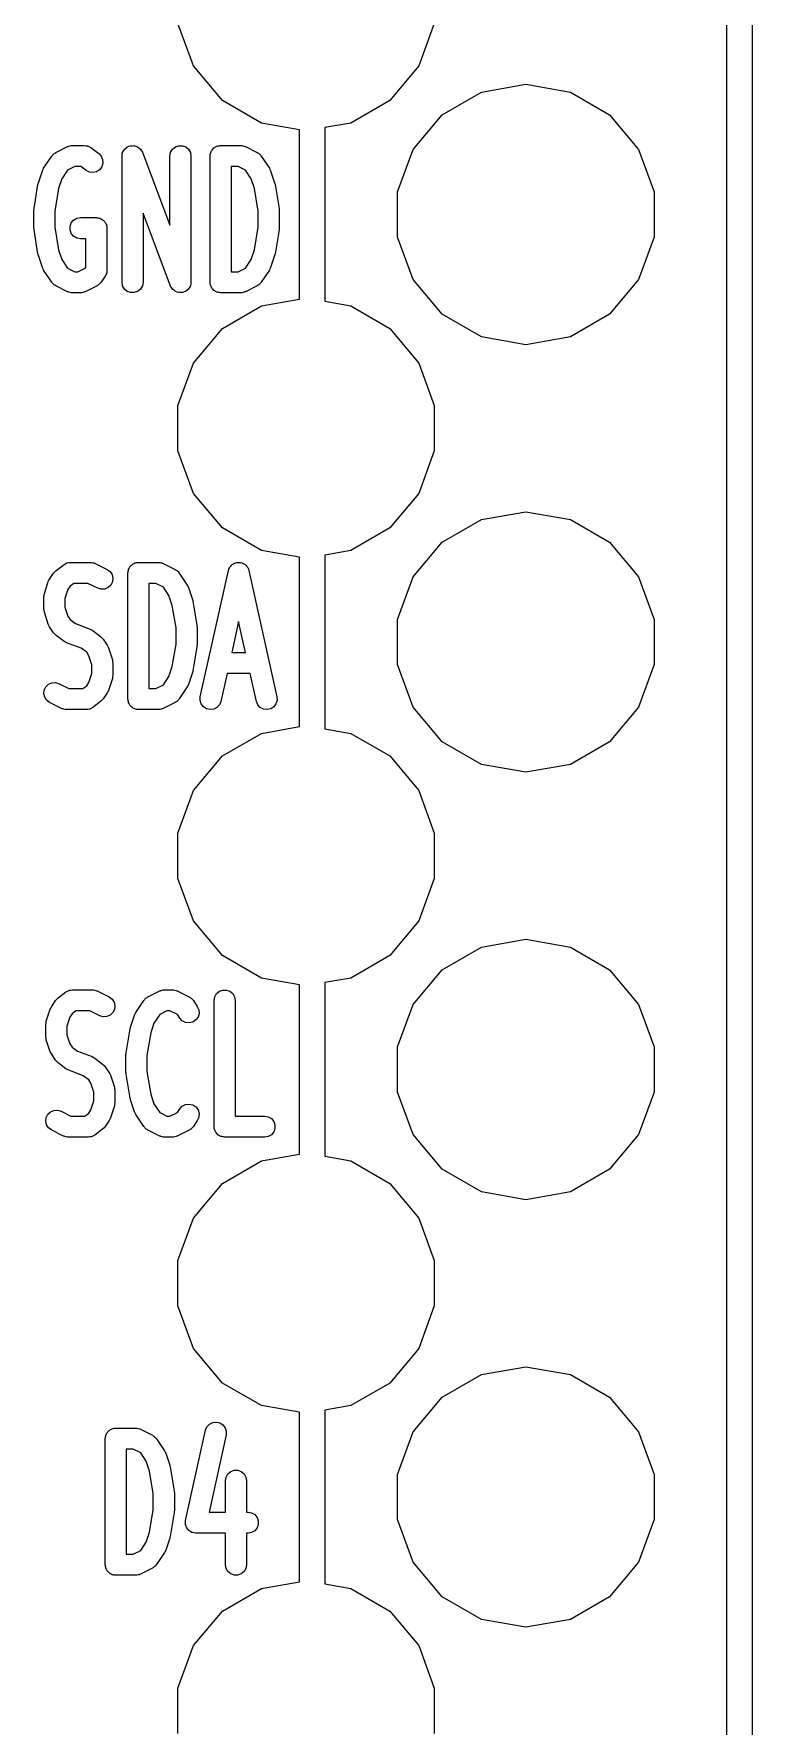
# Model space of a CAD drawing. Extents: x 61 to 195, y -144 to -65.
# Drawn here: x 190.48 to 194.75, y -88.37 to -78.32 of the extents above; entities that cross this region are included whole.
import ezdxf

# ---------------------------------------------------------------- set-up
doc = ezdxf.new("R2010")
doc.units = 0
doc.header["$MEASUREMENT"] = 0
doc.layers.add('BLACK', color=7, linetype='CONTINUOUS')

msp = doc.modelspace()

# ---------------------------------------------------------------- linework, layer by layer
at = {"layer": 'BLACK', "linetype": 'CONTINUOUS'}
for p, q in [((194.601, -100.907), (194.601, -70.577)), ((194.751, -70.4954), (194.751, -100.989)), ((191.43, -78.5089), (191.338, -78.2564)), ((192.862, -78.2564), (192.77, -78.5089)), ((191.603, -78.7147), (191.43, -78.5089)), ((192.77, -78.5089), (192.597, -78.7147)), ((193.142, -78.6649), (193.406, -78.6182)), ((193.406, -78.6182), (193.671, -78.6649)), ((191.835, -78.8491), (191.603, -78.7147)), ((192.597, -78.7147), (192.365, -78.8491)), ((192.909, -78.7993), (193.142, -78.6649)), ((193.671, -78.6649), (193.904, -78.7993)), ((192.736, -79.0051), (192.909, -78.7993)), ((193.904, -78.7993), (194.076, -79.0051)), ((192.061, -78.8889), (191.835, -78.8491)), ((192.061, -79.8951), (192.061, -78.8889)), ((192.365, -78.8491), (192.211, -78.8761)), ((192.211, -78.8761), (192.211, -79.9079)), ((190.603, -79.0301), (190.607, -79.0278)), ((190.607, -79.0278), (190.612, -79.0246)), ((190.612, -79.0246), (190.683, -78.9889)), ((190.683, -78.9889), (190.687, -78.9879)), ((190.687, -78.9879), (190.69, -78.9861)), ((190.69, -78.9861), (190.697, -78.9848)), ((190.697, -78.9848), (190.704, -78.9827)), ((190.704, -78.9827), (190.707, -78.9829)), ((190.707, -78.9829), (190.711, -78.9823)), ((190.711, -78.9823), (190.782, -78.9823)), ((190.782, -78.9823), (190.791, -78.9839)), ((190.791, -78.9839), (190.801, -78.985)), ((190.801, -78.985), (190.802, -78.9858)), ((190.802, -78.9858), (190.804, -78.9861)), ((190.804, -78.9861), (190.812, -78.9906)), ((190.812, -78.9906), (190.82, -78.9948)), ((190.82, -78.9948), (190.868, -79.0305)), ((191.007, -79.0345), (191.009, -79.0243)), ((191.009, -79.0234), (191.015, -79.0144)), ((191.009, -79.0239), (191.009, -79.0234)), ((191.009, -79.0243), (191.009, -79.0239)), ((191.015, -79.0144), (191.02, -79.0053)), ((191.02, -79.0046), (191.028, -78.9979)), ((191.02, -79.005), (191.02, -79.0046)), ((191.02, -79.0053), (191.02, -79.005)), ((191.028, -78.9979), (191.036, -78.9911)), ((191.036, -78.9911), (191.037, -78.991)), ((191.037, -78.9907), (191.047, -78.9871)), ((191.037, -78.991), (191.037, -78.9907)), ((191.047, -78.9871), (191.056, -78.9834)), ((191.056, -78.9834), (191.057, -78.9834)), ((191.057, -78.9834), (191.057, -78.9832)), ((191.057, -78.9832), (191.068, -78.9832)), ((191.068, -78.9832), (191.078, -78.9831)), ((191.078, -78.9831), (191.079, -78.9832)), ((191.079, -78.9832), (191.079, -78.9832)), ((191.079, -78.9832), (191.089, -78.9868)), ((191.089, -78.9868), (191.099, -78.9902)), ((191.099, -78.9902), (191.099, -78.9905)), ((191.099, -78.9905), (191.099, -78.9907)), ((191.099, -78.9907), (191.107, -78.9973)), ((191.107, -78.9973), (191.115, -79.0039)), ((191.115, -79.0039), (191.116, -79.0043)), ((191.116, -79.0043), (191.116, -79.0046)), ((191.116, -79.0046), (191.121, -79.0136)), ((191.121, -79.0136), (191.127, -79.0225)), ((191.127, -79.0225), (191.291, -79.4552)), ((191.291, -79.0448), (191.295, -79.0234)), ((191.295, -79.0234), (191.306, -79.0046)), ((191.306, -79.0046), (191.323, -78.9907)), ((191.323, -78.9907), (191.343, -78.9832)), ((191.343, -78.9832), (191.365, -78.9832)), ((191.365, -78.9832), (191.385, -78.9907)), ((191.385, -78.9907), (191.402, -79.0046)), ((191.402, -79.0046), (191.413, -79.0234)), ((191.413, -79.0234), (191.416, -79.0448)), ((191.53, -79.0339), (191.532, -79.0288)), ((191.532, -79.0288), (191.533, -79.0234)), ((191.533, -79.0234), (191.536, -79.0187)), ((191.536, -79.0187), (191.538, -79.0135)), ((191.538, -79.0135), (191.541, -79.0093)), ((191.541, -79.0093), (191.544, -79.0046)), ((191.544, -79.0046), (191.548, -79.0011)), ((191.548, -79.0011), (191.552, -78.9969)), ((191.552, -78.9969), (191.557, -78.9942)), ((191.557, -78.9942), (191.561, -78.9907)), ((191.561, -78.9907), (191.566, -78.9888)), ((191.566, -78.9888), (191.571, -78.9861)), ((191.571, -78.9861), (191.576, -78.9851)), ((191.576, -78.9851), (191.581, -78.9832)), ((191.581, -78.9832), (191.587, -78.9832)), ((191.587, -78.9832), (191.592, -78.9823)), ((191.592, -78.9823), (191.711, -78.9823)), ((191.711, -78.9823), (191.715, -78.9829)), ((191.715, -78.9829), (191.718, -78.9827)), ((191.718, -78.9827), (191.725, -78.9848)), ((191.725, -78.9848), (191.732, -78.9861)), ((191.732, -78.9861), (191.735, -78.9879)), ((191.735, -78.9879), (191.739, -78.9889)), ((191.739, -78.9889), (191.81, -79.0246)), ((191.81, -79.0246), (191.815, -79.0278)), ((191.815, -79.0278), (191.819, -79.0301)), ((192.644, -79.2576), (192.736, -79.0051)), ((194.076, -79.0051), (194.168, -79.2576)), ((190.533, -79.1322), (190.537, -79.1249)), ((190.537, -79.1249), (190.54, -79.1173)), ((190.54, -79.1173), (190.588, -79.0458)), ((190.588, -79.0458), (190.591, -79.042)), ((190.591, -79.042), (190.594, -79.0375)), ((190.594, -79.0375), (190.599, -79.0342)), ((190.599, -79.0342), (190.603, -79.0301)), ((190.682, -79.129), (190.649, -79.1796)), ((190.726, -79.1073), (190.682, -79.129)), ((190.762, -79.1073), (190.726, -79.1073)), ((190.793, -79.1305), (190.762, -79.1073)), ((190.873, -79.1261), (190.855, -79.138)), ((190.868, -79.0305), (190.882, -79.0463)), ((190.886, -79.1087), (190.873, -79.1261)), ((190.882, -79.0463), (190.891, -79.0663)), ((190.892, -79.088), (190.886, -79.1087)), ((190.891, -79.0663), (190.892, -79.088)), ((191.006, -79.0448), (191.007, -79.0345)), ((191.006, -79.7948), (191.006, -79.0448)), ((191.291, -79.4552), (191.291, -79.0448)), ((191.416, -79.0448), (191.416, -79.7948)), ((191.529, -79.0448), (191.53, -79.0394)), ((191.529, -79.7948), (191.529, -79.0448)), ((191.53, -79.0394), (191.53, -79.0339)), ((191.654, -79.1073), (191.654, -79.7323)), ((191.696, -79.1073), (191.654, -79.1073)), ((191.74, -79.129), (191.696, -79.1073)), ((191.773, -79.1796), (191.74, -79.129)), ((191.819, -79.0301), (191.823, -79.0342)), ((191.823, -79.0342), (191.828, -79.0375)), ((191.828, -79.0375), (191.831, -79.042)), ((191.831, -79.042), (191.834, -79.0458)), ((191.834, -79.0458), (191.882, -79.1173)), ((191.882, -79.1173), (191.885, -79.1249)), ((191.885, -79.1249), (191.889, -79.1322)), ((190.483, -79.3559), (190.506, -79.2131)), ((190.506, -79.2131), (190.508, -79.2085)), ((190.508, -79.2085), (190.509, -79.2036)), ((190.509, -79.2036), (190.533, -79.1322)), ((190.649, -79.1796), (190.629, -79.2385)), ((190.812, -79.1403), (190.793, -79.1305)), ((190.833, -79.1429), (190.812, -79.1403)), ((190.855, -79.138), (190.833, -79.1429)), ((191.793, -79.2385), (191.773, -79.1796)), ((191.889, -79.1322), (191.913, -79.2036)), ((191.913, -79.2036), (191.914, -79.2085)), ((191.914, -79.2085), (191.916, -79.2131)), ((191.916, -79.2131), (191.939, -79.3559)), ((190.629, -79.2385), (190.607, -79.3714)), ((191.815, -79.3714), (191.793, -79.2385)), ((192.644, -79.5264), (192.644, -79.2576)), ((194.168, -79.2576), (194.168, -79.5264)), ((190.482, -79.3662), (190.483, -79.3611)), ((190.482, -79.4734), (190.482, -79.3662)), ((190.483, -79.3611), (190.483, -79.3559)), ((190.607, -79.3714), (190.607, -79.4682)), ((190.704, -79.4421), (190.718, -79.4255)), ((190.718, -79.4255), (190.737, -79.4146)), ((190.737, -79.4146), (190.759, -79.4109)), ((190.759, -79.4109), (190.854, -79.4109)), ((190.854, -79.4109), (190.859, -79.4118)), ((190.859, -79.4118), (190.865, -79.4118)), ((190.865, -79.4118), (190.87, -79.4137)), ((190.87, -79.4137), (190.875, -79.4146)), ((190.875, -79.4146), (190.88, -79.4174)), ((190.88, -79.4174), (190.885, -79.4192)), ((190.885, -79.4192), (190.889, -79.4227)), ((190.889, -79.4227), (190.894, -79.4255)), ((190.894, -79.4255), (190.898, -79.4297)), ((190.898, -79.4297), (190.902, -79.4332)), ((191.295, -79.817), (191.131, -79.3844)), ((191.131, -79.3844), (191.131, -79.7948)), ((191.815, -79.4682), (191.815, -79.3714)), ((191.939, -79.3559), (191.939, -79.3611)), ((191.939, -79.3611), (191.94, -79.3662)), ((191.94, -79.3662), (191.94, -79.4734)), ((190.483, -79.4785), (190.482, -79.4734)), ((190.483, -79.4836), (190.483, -79.4785)), ((190.506, -79.6265), (190.483, -79.4836)), ((190.607, -79.4682), (190.629, -79.6011)), ((190.697, -79.4625), (190.704, -79.4421)), ((190.697, -79.4842), (190.697, -79.4625)), ((190.704, -79.5046), (190.697, -79.4842)), ((190.718, -79.5212), (190.704, -79.5046)), ((190.737, -79.5321), (190.718, -79.5212)), ((190.759, -79.5359), (190.737, -79.5321)), ((190.902, -79.4332), (190.904, -79.4379)), ((190.904, -79.4379), (190.908, -79.4421)), ((190.908, -79.4421), (190.91, -79.4472)), ((190.91, -79.4472), (190.913, -79.452)), ((190.913, -79.452), (190.914, -79.4574)), ((190.914, -79.4574), (190.915, -79.4625)), ((190.915, -79.4625), (190.915, -79.468)), ((190.915, -79.468), (190.916, -79.4734)), ((190.916, -79.4734), (190.916, -79.7234)), ((191.793, -79.6011), (191.815, -79.4682)), ((191.939, -79.4836), (191.916, -79.6265)), ((191.94, -79.4734), (191.939, -79.4785)), ((191.939, -79.4785), (191.939, -79.4836)), ((192.736, -79.7789), (192.644, -79.5264)), ((194.168, -79.5264), (194.076, -79.7789)), ((190.508, -79.6311), (190.506, -79.6265)), ((190.509, -79.636), (190.508, -79.6311)), ((190.629, -79.6011), (190.649, -79.6599)), ((190.791, -79.5359), (190.759, -79.5359)), ((190.791, -79.7044), (190.791, -79.5359)), ((191.773, -79.6599), (191.793, -79.6011)), ((191.914, -79.6311), (191.913, -79.636)), ((191.916, -79.6265), (191.914, -79.6311)), ((190.533, -79.7074), (190.509, -79.636)), ((190.537, -79.7147), (190.533, -79.7074)), ((190.54, -79.7223), (190.537, -79.7147)), ((190.588, -79.7937), (190.54, -79.7223)), ((190.649, -79.6599), (190.682, -79.7106)), ((190.682, -79.7106), (190.726, -79.7323)), ((190.726, -79.7323), (190.744, -79.7323)), ((190.744, -79.7323), (190.787, -79.7106)), ((190.787, -79.7106), (190.791, -79.7044)), ((190.916, -79.7234), (190.915, -79.7307)), ((190.915, -79.7307), (190.915, -79.7381)), ((191.654, -79.7323), (191.696, -79.7323)), ((191.696, -79.7323), (191.74, -79.7106)), ((191.74, -79.7106), (191.773, -79.6599)), ((191.882, -79.7223), (191.834, -79.7937)), ((191.885, -79.7147), (191.882, -79.7223)), ((191.889, -79.7074), (191.885, -79.7147)), ((191.913, -79.636), (191.889, -79.7074)), ((190.591, -79.7976), (190.588, -79.7937)), ((190.594, -79.802), (190.591, -79.7976)), ((190.599, -79.8054), (190.594, -79.802)), ((190.603, -79.8094), (190.599, -79.8054)), ((190.607, -79.8118), (190.603, -79.8094)), ((190.612, -79.815), (190.607, -79.8118)), ((190.683, -79.8507), (190.612, -79.815)), ((190.858, -79.815), (190.787, -79.8507)), ((190.862, -79.8118), (190.858, -79.815)), ((190.867, -79.8094), (190.862, -79.8118)), ((190.871, -79.8054), (190.867, -79.8094)), ((190.875, -79.802), (190.871, -79.8054)), ((190.878, -79.7976), (190.875, -79.802)), ((190.882, -79.7937), (190.878, -79.7976)), ((190.906, -79.758), (190.882, -79.7937)), ((190.909, -79.7512), (190.906, -79.758)), ((190.913, -79.7447), (190.909, -79.7512)), ((190.915, -79.7381), (190.913, -79.7413)), ((190.913, -79.7413), (190.913, -79.7447)), ((191.009, -79.8162), (191.006, -79.7948)), ((191.02, -79.835), (191.009, -79.8162)), ((191.127, -79.8162), (191.116, -79.835)), ((191.131, -79.7948), (191.127, -79.8162)), ((191.301, -79.826), (191.295, -79.817)), ((191.306, -79.835), (191.301, -79.826)), ((191.407, -79.8252), (191.402, -79.8342)), ((191.413, -79.8162), (191.407, -79.8252)), ((191.415, -79.805), (191.413, -79.8153)), ((191.413, -79.8153), (191.413, -79.8157)), ((191.413, -79.8157), (191.413, -79.8162)), ((191.416, -79.7948), (191.415, -79.805)), ((191.53, -79.8002), (191.529, -79.7948)), ((191.53, -79.8056), (191.53, -79.8002)), ((191.532, -79.8108), (191.53, -79.8056)), ((191.533, -79.8162), (191.532, -79.8108)), ((191.536, -79.8209), (191.533, -79.8162)), ((191.538, -79.826), (191.536, -79.8209)), ((191.541, -79.8302), (191.538, -79.826)), ((191.544, -79.835), (191.541, -79.8302)), ((191.81, -79.815), (191.739, -79.8507)), ((191.815, -79.8118), (191.81, -79.815)), ((191.819, -79.8094), (191.815, -79.8118)), ((191.823, -79.8054), (191.819, -79.8094)), ((191.828, -79.802), (191.823, -79.8054)), ((191.831, -79.7976), (191.828, -79.802)), ((191.834, -79.7937), (191.831, -79.7976)), ((192.909, -79.9847), (192.736, -79.7789)), ((194.076, -79.7789), (193.904, -79.9847)), ((190.687, -79.8517), (190.683, -79.8507)), ((190.69, -79.8535), (190.687, -79.8517)), ((190.697, -79.8548), (190.69, -79.8535)), ((190.704, -79.8569), (190.697, -79.8548)), ((190.707, -79.8567), (190.704, -79.8569)), ((190.711, -79.8573), (190.707, -79.8567)), ((190.759, -79.8573), (190.711, -79.8573)), ((190.762, -79.8567), (190.759, -79.8573)), ((190.766, -79.8569), (190.762, -79.8567)), ((190.773, -79.8548), (190.766, -79.8569)), ((190.78, -79.8535), (190.773, -79.8548)), ((190.783, -79.8517), (190.78, -79.8535)), ((190.787, -79.8507), (190.783, -79.8517)), ((191.037, -79.8489), (191.02, -79.835)), ((191.057, -79.8563), (191.037, -79.8489)), ((191.079, -79.8563), (191.057, -79.8563)), ((191.099, -79.8489), (191.079, -79.8563)), ((191.116, -79.835), (191.099, -79.8489)), ((191.306, -79.8353), (191.306, -79.835)), ((191.307, -79.8357), (191.306, -79.8353)), ((191.315, -79.8422), (191.307, -79.8357)), ((191.323, -79.8489), (191.315, -79.8422)), ((191.323, -79.8491), (191.323, -79.8489)), ((191.323, -79.8494), (191.323, -79.8491)), ((191.333, -79.8528), (191.323, -79.8494)), ((191.343, -79.8563), (191.333, -79.8528)), ((191.344, -79.8565), (191.343, -79.8563)), ((191.343, -79.8563), (191.343, -79.8563)), ((191.354, -79.8563), (191.344, -79.8565)), ((191.365, -79.8563), (191.354, -79.8563)), ((191.366, -79.8562), (191.365, -79.8562)), ((191.365, -79.8562), (191.365, -79.8563)), ((191.375, -79.8525), (191.366, -79.8562)), ((191.385, -79.8489), (191.375, -79.8525)), ((191.386, -79.8484), (191.385, -79.8486)), ((191.385, -79.8486), (191.385, -79.8489)), ((191.394, -79.8416), (191.386, -79.8484)), ((191.402, -79.835), (191.394, -79.8416)), ((191.402, -79.8342), (191.402, -79.8346)), ((191.402, -79.8346), (191.402, -79.835)), ((191.548, -79.8385), (191.544, -79.835)), ((191.552, -79.8427), (191.548, -79.8385)), ((191.557, -79.8454), (191.552, -79.8427)), ((191.561, -79.8489), (191.557, -79.8454)), ((191.566, -79.8508), (191.561, -79.8489)), ((191.571, -79.8535), (191.566, -79.8508)), ((191.576, -79.8545), (191.571, -79.8535)), ((191.581, -79.8563), (191.576, -79.8545)), ((191.587, -79.8563), (191.581, -79.8563)), ((191.592, -79.8573), (191.587, -79.8563)), ((191.711, -79.8573), (191.592, -79.8573)), ((191.715, -79.8567), (191.711, -79.8573)), ((191.718, -79.8569), (191.715, -79.8567)), ((191.725, -79.8548), (191.718, -79.8569)), ((191.732, -79.8535), (191.725, -79.8548)), ((191.735, -79.8517), (191.732, -79.8535)), ((191.739, -79.8507), (191.735, -79.8517)), ((191.835, -79.9349), (192.061, -79.8951)), ((192.211, -79.9079), (192.365, -79.9349)), ((191.603, -80.0693), (191.835, -79.9349)), ((192.365, -79.9349), (192.597, -80.0693)), ((193.142, -80.1191), (192.909, -79.9847)), ((193.904, -79.9847), (193.671, -80.1191)), ((191.43, -80.2751), (191.603, -80.0693)), ((192.597, -80.0693), (192.77, -80.2751)), ((193.406, -80.1658), (193.142, -80.1191)), ((193.671, -80.1191), (193.406, -80.1658)), ((191.338, -80.5276), (191.43, -80.2751)), ((192.77, -80.2751), (192.862, -80.5276)), ((191.338, -80.7964), (191.338, -80.5276)), ((192.862, -80.5276), (192.862, -80.7964)), ((191.43, -81.0489), (191.338, -80.7964)), ((192.862, -80.7964), (192.77, -81.0489)), ((191.603, -81.2547), (191.43, -81.0489)), ((192.77, -81.0489), (192.597, -81.2547)), ((192.909, -81.3393), (193.142, -81.2049)), ((193.142, -81.2049), (193.406, -81.1582)), ((193.406, -81.1582), (193.671, -81.2049)), ((193.671, -81.2049), (193.904, -81.3393)), ((191.835, -81.3891), (191.603, -81.2547)), ((192.597, -81.2547), (192.365, -81.3891)), ((192.736, -81.5451), (192.909, -81.3393)), ((193.904, -81.3393), (194.076, -81.5451)), ((192.061, -81.4289), (191.835, -81.3891)), ((192.061, -82.4351), (192.061, -81.4289)), ((192.365, -81.3891), (192.211, -81.4161)), ((192.211, -81.4161), (192.211, -82.4479)), ((190.576, -81.558), (190.599, -81.5223)), ((190.599, -81.5223), (190.607, -81.5148)), ((190.607, -81.5148), (190.614, -81.507)), ((190.614, -81.507), (190.662, -81.4713)), ((190.662, -81.4713), (190.67, -81.4671)), ((190.67, -81.4671), (190.678, -81.4626)), ((190.678, -81.4626), (190.679, -81.4623)), ((190.679, -81.4623), (190.681, -81.4615)), ((190.681, -81.4615), (190.69, -81.4604)), ((190.69, -81.4604), (190.699, -81.4588)), ((190.699, -81.4588), (190.818, -81.4588)), ((190.818, -81.4588), (190.822, -81.4594)), ((190.822, -81.4594), (190.825, -81.4592)), ((190.825, -81.4592), (190.832, -81.4613)), ((190.832, -81.4613), (190.84, -81.4626)), ((190.84, -81.4626), (190.843, -81.4644)), ((190.843, -81.4644), (190.846, -81.4654)), ((190.846, -81.4654), (190.918, -81.5011)), ((190.918, -81.5011), (190.935, -81.514)), ((190.935, -81.514), (190.947, -81.5321)), ((190.947, -81.5321), (190.952, -81.5533)), ((191.041, -81.5213), (191.042, -81.5159)), ((191.041, -82.2713), (191.041, -81.5213)), ((191.042, -81.5104), (191.044, -81.5053)), ((191.042, -81.5159), (191.042, -81.5104)), ((191.044, -81.5053), (191.045, -81.4999)), ((191.045, -81.4999), (191.048, -81.4952)), ((191.048, -81.4952), (191.05, -81.49)), ((191.05, -81.49), (191.053, -81.4858)), ((191.053, -81.4858), (191.056, -81.4811)), ((191.056, -81.4811), (191.06, -81.4776)), ((191.06, -81.4776), (191.064, -81.4734)), ((191.064, -81.4734), (191.068, -81.4707)), ((191.068, -81.4707), (191.073, -81.4672)), ((191.073, -81.4672), (191.078, -81.4653)), ((191.078, -81.4653), (191.082, -81.4626)), ((191.082, -81.4626), (191.088, -81.4616)), ((191.088, -81.4616), (191.093, -81.4597)), ((191.093, -81.4597), (191.098, -81.4597)), ((191.098, -81.4597), (191.104, -81.4588)), ((191.104, -81.4588), (191.223, -81.4588)), ((191.223, -81.4588), (191.226, -81.4594)), ((191.226, -81.4594), (191.23, -81.4592)), ((191.23, -81.4592), (191.237, -81.4613)), ((191.237, -81.4613), (191.244, -81.4626)), ((191.244, -81.4626), (191.247, -81.4644)), ((191.247, -81.4644), (191.251, -81.4654)), ((191.251, -81.4654), (191.322, -81.5011)), ((191.322, -81.5011), (191.327, -81.5043)), ((191.327, -81.5043), (191.331, -81.5066)), ((191.331, -81.5066), (191.335, -81.5107)), ((191.335, -81.5107), (191.34, -81.514)), ((191.34, -81.514), (191.343, -81.5185)), ((191.343, -81.5185), (191.346, -81.5223)), ((191.346, -81.5223), (191.394, -81.5938)), ((191.471, -82.2577), (191.638, -81.5077)), ((191.638, -81.5077), (191.641, -81.5002)), ((191.641, -81.5002), (191.644, -81.4925)), ((191.644, -81.4925), (191.645, -81.4902)), ((191.645, -81.4902), (191.646, -81.4877)), ((191.646, -81.4877), (191.652, -81.4817)), ((191.652, -81.4817), (191.657, -81.4752)), ((191.657, -81.4752), (191.659, -81.4737)), ((191.659, -81.4737), (191.661, -81.4717)), ((191.661, -81.4717), (191.668, -81.4679)), ((191.668, -81.4679), (191.675, -81.4636)), ((191.675, -81.4636), (191.678, -81.463)), ((191.678, -81.463), (191.68, -81.4617)), ((191.68, -81.4617), (191.688, -81.4606)), ((191.688, -81.4606), (191.696, -81.4588)), ((191.696, -81.4588), (191.699, -81.4592)), ((191.699, -81.4592), (191.702, -81.4588)), ((191.702, -81.4588), (191.71, -81.4606)), ((191.71, -81.4606), (191.718, -81.4617)), ((191.718, -81.4617), (191.72, -81.463)), ((191.72, -81.463), (191.723, -81.4636)), ((191.723, -81.4636), (191.73, -81.4679)), ((191.73, -81.4679), (191.737, -81.4717)), ((191.737, -81.4717), (191.739, -81.4737)), ((191.739, -81.4737), (191.741, -81.4752)), ((191.741, -81.4752), (191.746, -81.4817)), ((191.746, -81.4817), (191.752, -81.4877)), ((191.752, -81.4877), (191.753, -81.4902)), ((191.753, -81.4902), (191.755, -81.4925)), ((191.755, -81.4925), (191.757, -81.5002)), ((191.757, -81.5002), (191.76, -81.5077)), ((191.76, -81.5077), (191.927, -82.2577)), ((190.545, -81.6444), (190.568, -81.5729)), ((190.568, -81.5729), (190.572, -81.5656)), ((190.572, -81.5656), (190.576, -81.558)), ((190.684, -81.6204), (190.666, -81.6743)), ((190.698, -81.6006), (190.684, -81.6204)), ((190.72, -81.5838), (190.698, -81.6006)), ((190.803, -81.5838), (190.72, -81.5838)), ((190.862, -81.6129), (190.803, -81.5838)), ((190.882, -81.6191), (190.862, -81.6129)), ((190.904, -81.6178), (190.882, -81.6191)), ((190.924, -81.6092), (190.904, -81.6178)), ((190.94, -81.5942), (190.924, -81.6092)), ((190.949, -81.5748), (190.94, -81.5942)), ((190.952, -81.5533), (190.949, -81.5748)), ((191.166, -81.5838), (191.166, -82.2088)), ((191.208, -81.5838), (191.166, -81.5838)), ((191.252, -81.6055), (191.208, -81.5838)), ((191.285, -81.6561), (191.252, -81.6055)), ((191.394, -81.5938), (191.397, -81.6014)), ((191.397, -81.6014), (191.401, -81.6087)), ((191.401, -81.6087), (191.425, -81.6801)), ((192.644, -81.7976), (192.736, -81.5451)), ((194.076, -81.5451), (194.168, -81.7976)), ((190.541, -81.6641), (190.543, -81.6543)), ((190.541, -81.7356), (190.541, -81.6641)), ((190.543, -81.7454), (190.541, -81.7356)), ((190.543, -81.6543), (190.545, -81.6444)), ((190.666, -81.6743), (190.666, -81.7254)), ((190.666, -81.7254), (190.684, -81.7793)), ((191.305, -81.715), (191.285, -81.6561)), ((191.327, -81.8479), (191.305, -81.715)), ((191.425, -81.6801), (191.426, -81.685)), ((191.426, -81.685), (191.427, -81.6896)), ((191.427, -81.6896), (191.451, -81.8324)), ((190.545, -81.7553), (190.543, -81.7454)), ((190.568, -81.8268), (190.545, -81.7553)), ((190.572, -81.8341), (190.568, -81.8268)), ((190.576, -81.8417), (190.572, -81.8341)), ((190.599, -81.8774), (190.576, -81.8417)), ((190.684, -81.7793), (190.698, -81.7991)), ((190.698, -81.7991), (190.729, -81.8231)), ((190.729, -81.8231), (190.816, -81.8556)), ((191.451, -81.8324), (191.451, -81.8376)), ((191.451, -81.8376), (191.452, -81.8427)), ((191.452, -81.8427), (191.452, -81.9499)), ((191.699, -81.8094), (191.658, -81.9945)), ((191.74, -81.9945), (191.699, -81.8094)), ((192.644, -82.0664), (192.644, -81.7976)), ((194.168, -81.7976), (194.168, -82.0664)), ((190.607, -81.885), (190.599, -81.8774)), ((190.614, -81.8927), (190.607, -81.885)), ((190.662, -81.9284), (190.614, -81.8927)), ((190.67, -81.9324), (190.662, -81.9284)), ((190.677, -81.9369), (190.67, -81.9324)), ((190.764, -81.9695), (190.677, -81.9369)), ((190.816, -81.8556), (190.824, -81.8601)), ((190.824, -81.8601), (190.832, -81.8641)), ((190.832, -81.8641), (190.879, -81.8999)), ((190.879, -81.8999), (190.887, -81.9076)), ((190.887, -81.9076), (190.894, -81.9152)), ((190.894, -81.9152), (190.918, -81.9509)), ((191.305, -82.0776), (191.327, -81.9447)), ((191.327, -81.9447), (191.327, -81.8479)), ((190.796, -81.9934), (190.764, -81.9695)), ((190.809, -82.0133), (190.796, -81.9934)), ((190.827, -82.0671), (190.809, -82.0133)), ((190.918, -81.9509), (190.921, -81.9585)), ((190.921, -81.9585), (190.925, -81.9658)), ((190.925, -81.9658), (190.949, -82.0372)), ((190.949, -82.0372), (190.95, -82.0471)), ((191.451, -81.9601), (191.427, -82.103)), ((191.452, -81.9499), (191.451, -81.955)), ((191.451, -81.955), (191.451, -81.9601)), ((191.658, -81.9945), (191.74, -81.9945)), ((190.809, -82.1722), (190.827, -82.1183)), ((190.827, -82.1183), (190.827, -82.0671)), ((190.95, -82.1383), (190.949, -82.1482)), ((190.95, -82.0471), (190.952, -82.057)), ((190.952, -82.1284), (190.95, -82.1383)), ((190.952, -82.057), (190.952, -82.1284)), ((191.252, -82.1871), (191.285, -82.1364)), ((191.285, -82.1364), (191.305, -82.0776)), ((191.425, -82.1125), (191.401, -82.1839)), ((191.426, -82.1076), (191.425, -82.1125)), ((191.427, -82.103), (191.426, -82.1076)), ((191.63, -82.1195), (191.593, -82.2848)), ((191.768, -82.1195), (191.63, -82.1195)), ((191.805, -82.2848), (191.768, -82.1195)), ((192.736, -82.3189), (192.644, -82.0664)), ((194.168, -82.0664), (194.076, -82.3189)), ((190.541, -82.2393), (190.544, -82.2178)), ((190.547, -82.2604), (190.541, -82.2393)), ((190.544, -82.2178), (190.554, -82.1983)), ((190.554, -82.1983), (190.569, -82.1834)), ((190.569, -82.1834), (190.589, -82.1748)), ((190.589, -82.1748), (190.611, -82.1735)), ((190.611, -82.1735), (190.632, -82.1797)), ((190.632, -82.1797), (190.69, -82.2088)), ((190.69, -82.2088), (190.773, -82.2088)), ((190.773, -82.2088), (190.796, -82.192)), ((190.796, -82.192), (190.809, -82.1722)), ((190.918, -82.2345), (190.894, -82.2702)), ((190.921, -82.2269), (190.918, -82.2345)), ((190.925, -82.2196), (190.921, -82.2269)), ((190.949, -82.1482), (190.925, -82.2196)), ((191.166, -82.2088), (191.208, -82.2088)), ((191.208, -82.2088), (191.252, -82.1871)), ((191.394, -82.1988), (191.346, -82.2702)), ((191.397, -82.1912), (191.394, -82.1988)), ((191.401, -82.1839), (191.397, -82.1912)), ((190.558, -82.2785), (190.547, -82.2604)), ((190.576, -82.2915), (190.558, -82.2785)), ((190.647, -82.3272), (190.576, -82.2915)), ((190.651, -82.3282), (190.647, -82.3272)), ((190.654, -82.33), (190.651, -82.3282)), ((190.661, -82.3313), (190.654, -82.33)), ((190.668, -82.3334), (190.661, -82.3313)), ((190.672, -82.3332), (190.668, -82.3334)), ((190.675, -82.3338), (190.672, -82.3332)), ((190.794, -82.3338), (190.675, -82.3338)), ((190.803, -82.3322), (190.794, -82.3338)), ((190.812, -82.3311), (190.803, -82.3322)), ((190.814, -82.3303), (190.812, -82.3311)), ((190.816, -82.33), (190.814, -82.3303)), ((190.824, -82.3254), (190.816, -82.33)), ((190.832, -82.3213), (190.824, -82.3254)), ((190.879, -82.2856), (190.832, -82.3213)), ((190.887, -82.2778), (190.879, -82.2856)), ((190.894, -82.2702), (190.887, -82.2778)), ((191.042, -82.2767), (191.041, -82.2713)), ((191.042, -82.2821), (191.042, -82.2767)), ((191.044, -82.2873), (191.042, -82.2821)), ((191.045, -82.2927), (191.044, -82.2873)), ((191.048, -82.2974), (191.045, -82.2927)), ((191.05, -82.3025), (191.048, -82.2974)), ((191.053, -82.3067), (191.05, -82.3025)), ((191.056, -82.3115), (191.053, -82.3067)), ((191.06, -82.315), (191.056, -82.3115)), ((191.064, -82.3192), (191.06, -82.315)), ((191.068, -82.3219), (191.064, -82.3192)), ((191.073, -82.3254), (191.068, -82.3219)), ((191.078, -82.3273), (191.073, -82.3254)), ((191.082, -82.33), (191.078, -82.3273)), ((191.088, -82.331), (191.082, -82.33)), ((191.093, -82.3328), (191.088, -82.331)), ((191.098, -82.3328), (191.093, -82.3328)), ((191.104, -82.3338), (191.098, -82.3328)), ((191.223, -82.3338), (191.104, -82.3338)), ((191.226, -82.3332), (191.223, -82.3338)), ((191.23, -82.3334), (191.226, -82.3332)), ((191.237, -82.3313), (191.23, -82.3334)), ((191.244, -82.33), (191.237, -82.3313)), ((191.247, -82.3282), (191.244, -82.33)), ((191.251, -82.3272), (191.247, -82.3282)), ((191.322, -82.2915), (191.251, -82.3272)), ((191.327, -82.2883), (191.322, -82.2915)), ((191.331, -82.2859), (191.327, -82.2883)), ((191.335, -82.2819), (191.331, -82.2859)), ((191.34, -82.2785), (191.335, -82.2819)), ((191.343, -82.2741), (191.34, -82.2785)), ((191.346, -82.2702), (191.343, -82.2741)), ((191.47, -82.2794), (191.471, -82.2577)), ((191.477, -82.3001), (191.47, -82.2794)), ((191.49, -82.3173), (191.477, -82.3001)), ((191.508, -82.329), (191.49, -82.3173)), ((191.53, -82.3337), (191.508, -82.329)), ((191.551, -82.3309), (191.53, -82.3337)), ((191.57, -82.3209), (191.551, -82.3309)), ((191.585, -82.3049), (191.57, -82.3209)), ((191.593, -82.2848), (191.585, -82.3049)), ((191.813, -82.3049), (191.805, -82.2848)), ((191.828, -82.3209), (191.813, -82.3049)), ((191.847, -82.3309), (191.828, -82.3209)), ((191.869, -82.3337), (191.847, -82.3309)), ((191.89, -82.329), (191.869, -82.3337)), ((191.908, -82.3173), (191.89, -82.329)), ((191.921, -82.3001), (191.908, -82.3173)), ((191.928, -82.2794), (191.921, -82.3001)), ((191.927, -82.2577), (191.928, -82.2794)), ((192.909, -82.5247), (192.736, -82.3189)), ((194.076, -82.3189), (193.904, -82.5247)), ((191.835, -82.4749), (192.061, -82.4351)), ((192.211, -82.4479), (192.365, -82.4749)), ((191.603, -82.6093), (191.835, -82.4749)), ((192.365, -82.4749), (192.597, -82.6093)), ((193.142, -82.6591), (192.909, -82.5247)), ((193.904, -82.5247), (193.671, -82.6591)), ((191.43, -82.8151), (191.603, -82.6093)), ((192.597, -82.6093), (192.77, -82.8151)), ((193.406, -82.7058), (193.142, -82.6591)), ((193.671, -82.6591), (193.406, -82.7058)), ((191.338, -83.0676), (191.43, -82.8151)), ((192.77, -82.8151), (192.862, -83.0676)), ((191.338, -83.3364), (191.338, -83.0676)), ((192.862, -83.0676), (192.862, -83.3364)), ((191.43, -83.5889), (191.338, -83.3364)), ((192.862, -83.3364), (192.77, -83.5889)), ((191.603, -83.7947), (191.43, -83.5889)), ((192.77, -83.5889), (192.597, -83.7947)), ((192.909, -83.8793), (193.142, -83.7449)), ((193.142, -83.7449), (193.406, -83.6982)), ((193.406, -83.6982), (193.671, -83.7449)), ((193.671, -83.7449), (193.904, -83.8793)), ((191.835, -83.9291), (191.603, -83.7947)), ((192.597, -83.7947), (192.365, -83.9291)), ((192.061, -83.9689), (191.835, -83.9291)), ((192.365, -83.9291), (192.211, -83.9561)), ((192.211, -83.9561), (192.211, -84.9879)), ((192.736, -84.0851), (192.909, -83.8793)), ((193.904, -83.8793), (194.076, -84.0851)), ((190.611, -84.0623), (190.619, -84.0547)), ((190.619, -84.0547), (190.626, -84.047)), ((190.626, -84.047), (190.673, -84.0113)), ((190.673, -84.0113), (190.682, -84.0071)), ((190.682, -84.0071), (190.69, -84.0026)), ((190.69, -84.0026), (190.691, -84.0023)), ((190.691, -84.0023), (190.693, -84.0015)), ((190.693, -84.0015), (190.702, -84.0004)), ((190.702, -84.0004), (190.711, -83.9988)), ((190.711, -83.9988), (190.83, -83.9988)), ((190.83, -83.9988), (190.834, -83.9994)), ((190.834, -83.9994), (190.837, -83.9992)), ((190.837, -83.9992), (190.844, -84.0013)), ((190.844, -84.0013), (190.851, -84.0026)), ((190.851, -84.0026), (190.855, -84.0044)), ((190.855, -84.0044), (190.858, -84.0054)), ((190.858, -84.0054), (190.929, -84.0411)), ((190.929, -84.0411), (190.947, -84.054)), ((190.947, -84.054), (190.959, -84.0721)), ((191.139, -84.0585), (191.142, -84.054)), ((191.142, -84.054), (191.146, -84.0507)), ((191.146, -84.0507), (191.15, -84.0466)), ((191.15, -84.0466), (191.155, -84.0443)), ((191.155, -84.0443), (191.159, -84.0411)), ((191.159, -84.0411), (191.231, -84.0054)), ((191.231, -84.0054), (191.234, -84.0044)), ((191.234, -84.0044), (191.237, -84.0026)), ((191.237, -84.0026), (191.244, -84.0013)), ((191.244, -84.0013), (191.251, -83.9992)), ((191.251, -83.9992), (191.255, -83.9994)), ((191.255, -83.9994), (191.259, -83.9988)), ((191.259, -83.9988), (191.306, -83.9988)), ((191.306, -83.9988), (191.31, -83.9994)), ((191.31, -83.9994), (191.313, -83.9992)), ((191.313, -83.9992), (191.32, -84.0013)), ((191.32, -84.0013), (191.328, -84.0026)), ((191.328, -84.0026), (191.331, -84.0044)), ((191.331, -84.0044), (191.334, -84.0054)), ((191.334, -84.0054), (191.406, -84.0411)), ((191.406, -84.0411), (191.41, -84.0443)), ((191.41, -84.0443), (191.415, -84.0466)), ((191.415, -84.0466), (191.419, -84.0507)), ((191.419, -84.0507), (191.423, -84.054)), ((191.423, -84.054), (191.426, -84.0585)), ((191.553, -84.0613), (191.557, -84.0399)), ((191.557, -84.0399), (191.568, -84.0211)), ((191.568, -84.0211), (191.585, -84.0072)), ((191.585, -84.0072), (191.605, -83.9997)), ((191.605, -83.9997), (191.627, -83.9997)), ((191.627, -83.9997), (191.647, -84.0072)), ((191.647, -84.0072), (191.664, -84.0211)), ((191.664, -84.0211), (191.674, -84.0399)), ((191.674, -84.0399), (191.678, -84.0613)), ((192.061, -84.9751), (192.061, -83.9689)), ((190.556, -84.1844), (190.58, -84.1129)), ((190.58, -84.1129), (190.584, -84.1056)), ((190.584, -84.1056), (190.588, -84.098)), ((190.588, -84.098), (190.611, -84.0623)), ((190.709, -84.1406), (190.696, -84.1604)), ((190.732, -84.1238), (190.709, -84.1406)), ((190.815, -84.1238), (190.732, -84.1238)), ((190.874, -84.1529), (190.815, -84.1238)), ((190.894, -84.1591), (190.874, -84.1529)), ((190.936, -84.1492), (190.916, -84.1578)), ((190.952, -84.1342), (190.936, -84.1492)), ((190.961, -84.1148), (190.952, -84.1342)), ((190.959, -84.0721), (190.964, -84.0933)), ((190.964, -84.0933), (190.961, -84.1148)), ((191.056, -84.2201), (191.08, -84.1487)), ((191.08, -84.1487), (191.084, -84.1414)), ((191.084, -84.1414), (191.088, -84.1338)), ((191.088, -84.1338), (191.135, -84.0623)), ((191.135, -84.0623), (191.139, -84.0585)), ((191.23, -84.1455), (191.196, -84.1961)), ((191.273, -84.1238), (191.23, -84.1455)), ((191.291, -84.1238), (191.273, -84.1238)), ((191.335, -84.1455), (191.291, -84.1238)), ((191.349, -84.1674), (191.335, -84.1455)), ((191.426, -84.0585), (191.43, -84.0623)), ((191.43, -84.0623), (191.453, -84.098)), ((191.453, -84.098), (191.462, -84.1179)), ((191.464, -84.1396), (191.458, -84.1604)), ((191.462, -84.1179), (191.464, -84.1396)), ((191.553, -84.8113), (191.553, -84.0613)), ((191.678, -84.0613), (191.678, -84.7488)), ((192.644, -84.3376), (192.736, -84.0851)), ((194.076, -84.0851), (194.168, -84.3376)), ((190.553, -84.2041), (190.555, -84.1943)), ((190.553, -84.2756), (190.553, -84.2041)), ((190.555, -84.1943), (190.556, -84.1844)), ((190.696, -84.1604), (190.678, -84.2143)), ((190.678, -84.2143), (190.678, -84.2654)), ((190.916, -84.1578), (190.894, -84.1591)), ((191.03, -84.3724), (191.054, -84.2296)), ((191.054, -84.2296), (191.056, -84.225)), ((191.056, -84.225), (191.056, -84.2201)), ((191.177, -84.255), (191.154, -84.3879)), ((191.196, -84.1961), (191.177, -84.255)), ((191.364, -84.1831), (191.349, -84.1674)), ((191.384, -84.1927), (191.364, -84.1831)), ((191.405, -84.1951), (191.384, -84.1927)), ((191.427, -84.1899), (191.405, -84.1951)), ((191.445, -84.1779), (191.427, -84.1899)), ((191.458, -84.1604), (191.445, -84.1779)), ((190.555, -84.2854), (190.553, -84.2756)), ((190.556, -84.2953), (190.555, -84.2854)), ((190.58, -84.3668), (190.556, -84.2953)), ((190.678, -84.2654), (190.696, -84.3193)), ((190.696, -84.3193), (190.709, -84.3391)), ((190.709, -84.3391), (190.741, -84.3631)), ((192.644, -84.6064), (192.644, -84.3376)), ((194.168, -84.3376), (194.168, -84.6064)), ((190.584, -84.3741), (190.58, -84.3668)), ((190.588, -84.3817), (190.584, -84.3741)), ((190.611, -84.4174), (190.588, -84.3817)), ((190.619, -84.425), (190.611, -84.4174)), ((190.626, -84.4327), (190.619, -84.425)), ((190.673, -84.4684), (190.626, -84.4327)), ((190.741, -84.3631), (190.828, -84.3956)), ((190.828, -84.3956), (190.836, -84.4001)), ((190.836, -84.4001), (190.844, -84.4041)), ((190.844, -84.4041), (190.891, -84.4399)), ((190.891, -84.4399), (190.899, -84.4476)), ((190.899, -84.4476), (190.906, -84.4552)), ((190.906, -84.4552), (190.93, -84.4909)), ((191.029, -84.3827), (191.03, -84.3776)), ((191.029, -84.4899), (191.029, -84.3827)), ((191.03, -84.3776), (191.03, -84.3724)), ((191.154, -84.3879), (191.154, -84.4847)), ((190.681, -84.4724), (190.673, -84.4684)), ((190.689, -84.4769), (190.681, -84.4724)), ((190.776, -84.5095), (190.689, -84.4769)), ((190.808, -84.5334), (190.776, -84.5095)), ((190.821, -84.5533), (190.808, -84.5334)), ((190.839, -84.6071), (190.821, -84.5533)), ((190.93, -84.4909), (190.933, -84.4985)), ((190.933, -84.4985), (190.937, -84.5058)), ((190.937, -84.5058), (190.961, -84.5772)), ((191.03, -84.495), (191.029, -84.4899)), ((191.03, -84.5001), (191.03, -84.495)), ((191.054, -84.643), (191.03, -84.5001)), ((191.154, -84.4847), (191.177, -84.6176)), ((190.821, -84.7122), (190.839, -84.6583)), ((190.839, -84.6583), (190.839, -84.6071)), ((190.961, -84.5772), (190.962, -84.5871)), ((190.962, -84.5871), (190.964, -84.597)), ((190.964, -84.597), (190.964, -84.6684)), ((191.056, -84.6476), (191.054, -84.643)), ((191.056, -84.6525), (191.056, -84.6476)), ((191.08, -84.7239), (191.056, -84.6525)), ((191.177, -84.6176), (191.196, -84.6764)), ((192.736, -84.8589), (192.644, -84.6064)), ((194.168, -84.6064), (194.076, -84.8589)), ((190.553, -84.7793), (190.556, -84.7578)), ((190.556, -84.7578), (190.566, -84.7383)), ((190.566, -84.7383), (190.581, -84.7234)), ((190.581, -84.7234), (190.601, -84.7148)), ((190.601, -84.7148), (190.623, -84.7135)), ((190.623, -84.7135), (190.644, -84.7197)), ((190.644, -84.7197), (190.702, -84.7488)), ((190.702, -84.7488), (190.785, -84.7488)), ((190.785, -84.7488), (190.808, -84.732)), ((190.808, -84.732), (190.821, -84.7122)), ((190.937, -84.7596), (190.933, -84.7669)), ((190.961, -84.6882), (190.937, -84.7596)), ((190.962, -84.6783), (190.961, -84.6882)), ((190.964, -84.6684), (190.962, -84.6783)), ((191.084, -84.7312), (191.08, -84.7239)), ((191.088, -84.7388), (191.084, -84.7312)), ((191.135, -84.8102), (191.088, -84.7388)), ((191.196, -84.6764), (191.23, -84.7271)), ((191.23, -84.7271), (191.273, -84.7488)), ((191.273, -84.7488), (191.291, -84.7488)), ((191.291, -84.7488), (191.335, -84.7271)), ((191.335, -84.7271), (191.349, -84.7052)), ((191.349, -84.7052), (191.364, -84.6895)), ((191.364, -84.6895), (191.384, -84.6799)), ((191.384, -84.6799), (191.405, -84.6775)), ((191.405, -84.6775), (191.427, -84.6826)), ((191.427, -84.6826), (191.445, -84.6947)), ((191.445, -84.6947), (191.458, -84.7122)), ((191.462, -84.7546), (191.453, -84.7745)), ((191.458, -84.7122), (191.464, -84.733)), ((191.464, -84.733), (191.462, -84.7546)), ((191.678, -84.7488), (191.854, -84.7488)), ((191.854, -84.7488), (191.875, -84.7526)), ((191.875, -84.7526), (191.894, -84.7634)), ((190.558, -84.8004), (190.553, -84.7793)), ((190.57, -84.8185), (190.558, -84.8004)), ((190.588, -84.8315), (190.57, -84.8185)), ((190.659, -84.8672), (190.588, -84.8315)), ((190.891, -84.8256), (190.844, -84.8613)), ((190.899, -84.8178), (190.891, -84.8256)), ((190.906, -84.8102), (190.899, -84.8178)), ((190.93, -84.7745), (190.906, -84.8102)), ((190.933, -84.7669), (190.93, -84.7745)), ((191.139, -84.8141), (191.135, -84.8102)), ((191.142, -84.8185), (191.139, -84.8141)), ((191.146, -84.8219), (191.142, -84.8185)), ((191.15, -84.8259), (191.146, -84.8219)), ((191.155, -84.8283), (191.15, -84.8259)), ((191.159, -84.8315), (191.155, -84.8283)), ((191.231, -84.8672), (191.159, -84.8315)), ((191.406, -84.8315), (191.334, -84.8672)), ((191.41, -84.8283), (191.406, -84.8315)), ((191.415, -84.8259), (191.41, -84.8283)), ((191.419, -84.8219), (191.415, -84.8259)), ((191.423, -84.8185), (191.419, -84.8219)), ((191.426, -84.8141), (191.423, -84.8185)), ((191.43, -84.8102), (191.426, -84.8141)), ((191.453, -84.7745), (191.43, -84.8102)), ((191.554, -84.8167), (191.553, -84.8113)), ((191.554, -84.8221), (191.554, -84.8167)), ((191.556, -84.8273), (191.554, -84.8221)), ((191.557, -84.8327), (191.556, -84.8273)), ((191.56, -84.8374), (191.557, -84.8327)), ((191.562, -84.8425), (191.56, -84.8374)), ((191.565, -84.8467), (191.562, -84.8425)), ((191.568, -84.8515), (191.565, -84.8467)), ((191.572, -84.855), (191.568, -84.8515)), ((191.576, -84.8592), (191.572, -84.855)), ((191.58, -84.8619), (191.576, -84.8592)), ((191.894, -84.8592), (191.875, -84.87)), ((191.894, -84.7634), (191.908, -84.78)), ((191.908, -84.8425), (191.894, -84.8592)), ((191.908, -84.78), (191.915, -84.8004)), ((191.915, -84.8221), (191.908, -84.8425)), ((191.915, -84.8004), (191.915, -84.8221)), ((192.909, -85.0647), (192.736, -84.8589)), ((194.076, -84.8589), (193.904, -85.0647)), ((190.663, -84.8682), (190.659, -84.8672)), ((190.666, -84.87), (190.663, -84.8682)), ((190.673, -84.8713), (190.666, -84.87)), ((190.68, -84.8734), (190.673, -84.8713)), ((190.684, -84.8732), (190.68, -84.8734)), ((190.687, -84.8738), (190.684, -84.8732)), ((190.806, -84.8738), (190.687, -84.8738)), ((190.815, -84.8722), (190.806, -84.8738)), ((190.824, -84.8711), (190.815, -84.8722)), ((190.826, -84.8703), (190.824, -84.8711)), ((190.828, -84.87), (190.826, -84.8703)), ((190.836, -84.8654), (190.828, -84.87)), ((190.844, -84.8613), (190.836, -84.8654)), ((191.234, -84.8682), (191.231, -84.8672)), ((191.237, -84.87), (191.234, -84.8682)), ((191.244, -84.8713), (191.237, -84.87)), ((191.251, -84.8734), (191.244, -84.8713)), ((191.255, -84.8732), (191.251, -84.8734)), ((191.259, -84.8738), (191.255, -84.8732)), ((191.306, -84.8738), (191.259, -84.8738)), ((191.31, -84.8732), (191.306, -84.8738)), ((191.313, -84.8734), (191.31, -84.8732)), ((191.32, -84.8713), (191.313, -84.8734)), ((191.328, -84.87), (191.32, -84.8713)), ((191.331, -84.8682), (191.328, -84.87)), ((191.334, -84.8672), (191.331, -84.8682)), ((191.585, -84.8654), (191.58, -84.8619)), ((191.59, -84.8673), (191.585, -84.8654)), ((191.594, -84.87), (191.59, -84.8673)), ((191.6, -84.871), (191.594, -84.87)), ((191.605, -84.8728), (191.6, -84.871)), ((191.61, -84.8728), (191.605, -84.8728)), ((191.616, -84.8738), (191.61, -84.8728)), ((191.854, -84.8738), (191.616, -84.8738)), ((191.875, -84.87), (191.854, -84.8738)), ((191.603, -85.1493), (191.835, -85.0149)), ((191.835, -85.0149), (192.061, -84.9751)), ((192.211, -84.9879), (192.365, -85.0149)), ((192.365, -85.0149), (192.597, -85.1493)), ((191.43, -85.3551), (191.603, -85.1493)), ((192.597, -85.1493), (192.77, -85.3551)), ((193.142, -85.1991), (192.909, -85.0647)), ((193.904, -85.0647), (193.671, -85.1991)), ((193.406, -85.2458), (193.142, -85.1991)), ((193.671, -85.1991), (193.406, -85.2458)), ((191.338, -85.6076), (191.43, -85.3551)), ((192.77, -85.3551), (192.862, -85.6076)), ((191.338, -85.8764), (191.338, -85.6076)), ((192.862, -85.6076), (192.862, -85.8764)), ((191.43, -86.1289), (191.338, -85.8764)), ((192.862, -85.8764), (192.77, -86.1289)), ((191.603, -86.3347), (191.43, -86.1289)), ((192.77, -86.1289), (192.597, -86.3347)), ((193.142, -86.2849), (193.406, -86.2382)), ((193.406, -86.2382), (193.671, -86.2849)), ((191.835, -86.4691), (191.603, -86.3347)), ((192.597, -86.3347), (192.365, -86.4691)), ((192.909, -86.4193), (193.142, -86.2849)), ((193.671, -86.2849), (193.904, -86.4193)), ((192.061, -86.5089), (191.835, -86.4691)), ((192.365, -86.4691), (192.211, -86.4961)), ((192.736, -86.6251), (192.909, -86.4193)), ((193.904, -86.4193), (194.076, -86.6251)), ((191.526, -86.5795), (191.545, -86.5695)), ((191.545, -86.5695), (191.567, -86.5666)), ((191.567, -86.5666), (191.588, -86.5713)), ((192.061, -87.5151), (192.061, -86.5089)), ((192.211, -86.4961), (192.211, -87.5279)), ((190.906, -86.6648), (190.907, -86.6594)), ((190.906, -87.4148), (190.906, -86.6648)), ((190.907, -86.6539), (190.909, -86.6488)), ((190.907, -86.6594), (190.907, -86.6539)), ((190.909, -86.6488), (190.91, -86.6434)), ((190.91, -86.6434), (190.913, -86.6387)), ((190.913, -86.6387), (190.915, -86.6335)), ((190.915, -86.6335), (190.918, -86.6293)), ((190.918, -86.6293), (190.921, -86.6246)), ((190.921, -86.6246), (190.925, -86.6211)), ((190.925, -86.6211), (190.929, -86.6169)), ((190.929, -86.6169), (190.934, -86.6142)), ((190.934, -86.6142), (190.938, -86.6107)), ((190.938, -86.6107), (190.943, -86.6088)), ((190.943, -86.6088), (190.948, -86.6061)), ((190.948, -86.6061), (190.953, -86.6051)), ((190.953, -86.6051), (190.958, -86.6032)), ((190.958, -86.6032), (190.964, -86.6032)), ((190.964, -86.6032), (190.969, -86.6023)), ((190.969, -86.6023), (191.088, -86.6023)), ((191.088, -86.6023), (191.092, -86.6029)), ((191.092, -86.6029), (191.095, -86.6027)), ((191.095, -86.6027), (191.102, -86.6048)), ((191.102, -86.6048), (191.109, -86.6061)), ((191.109, -86.6061), (191.112, -86.6079)), ((191.112, -86.6079), (191.116, -86.6089)), ((191.116, -86.6089), (191.187, -86.6446)), ((191.187, -86.6446), (191.192, -86.6478)), ((191.192, -86.6478), (191.196, -86.6501)), ((191.196, -86.6501), (191.2, -86.6542)), ((191.2, -86.6542), (191.205, -86.6575)), ((191.205, -86.6575), (191.208, -86.662)), ((191.208, -86.662), (191.211, -86.6658)), ((191.211, -86.6658), (191.259, -86.7373)), ((191.384, -87.1512), (191.503, -86.6155)), ((191.503, -86.6155), (191.511, -86.5955)), ((191.511, -86.5955), (191.526, -86.5795)), ((191.625, -86.6426), (191.523, -87.1023)), ((191.588, -86.5713), (191.606, -86.583)), ((191.606, -86.583), (191.62, -86.6002)), ((191.62, -86.6002), (191.626, -86.6209)), ((191.626, -86.6209), (191.625, -86.6426)), ((192.644, -86.8776), (192.736, -86.6251)), ((194.076, -86.6251), (194.168, -86.8776)), ((191.031, -86.7273), (191.031, -87.3523)), ((191.073, -86.7273), (191.031, -86.7273)), ((191.117, -86.749), (191.073, -86.7273)), ((191.15, -86.7996), (191.117, -86.749)), ((191.259, -86.7373), (191.262, -86.7449)), ((191.262, -86.7449), (191.266, -86.7522)), ((191.266, -86.7522), (191.29, -86.8236)), ((191.17, -86.8585), (191.15, -86.7996)), ((191.192, -86.9914), (191.17, -86.8585)), ((191.29, -86.8236), (191.291, -86.8285)), ((191.291, -86.8285), (191.293, -86.8331)), ((191.293, -86.8331), (191.316, -86.9759)), ((191.635, -86.8746), (191.652, -86.8607)), ((191.652, -86.8607), (191.672, -86.8532)), ((191.672, -86.8532), (191.694, -86.8532)), ((191.694, -86.8532), (191.714, -86.8607)), ((191.714, -86.8607), (191.731, -86.8746)), ((191.621, -86.9148), (191.625, -86.8934)), ((191.621, -87.1023), (191.621, -86.9148)), ((191.625, -86.8934), (191.635, -86.8746)), ((191.731, -86.8746), (191.742, -86.8934)), ((191.742, -86.8934), (191.746, -86.9148)), ((191.746, -86.9148), (191.746, -87.1023)), ((192.644, -87.1464), (192.644, -86.8776)), ((194.168, -86.8776), (194.168, -87.1464)), ((191.192, -87.0882), (191.192, -86.9914)), ((191.316, -86.9759), (191.316, -86.9811)), ((191.316, -86.9811), (191.317, -86.9862)), ((191.317, -86.9862), (191.317, -87.0934)), ((191.17, -87.2211), (191.192, -87.0882)), ((191.316, -87.1036), (191.293, -87.2465)), ((191.317, -87.0934), (191.316, -87.0985)), ((191.316, -87.0985), (191.316, -87.1036)), ((191.383, -87.1729), (191.384, -87.1634)), ((191.384, -87.1742), (191.383, -87.1729)), ((191.384, -87.1526), (191.384, -87.1512)), ((191.384, -87.1539), (191.384, -87.1526)), ((191.384, -87.1634), (191.384, -87.1539)), ((191.523, -87.1023), (191.621, -87.1023)), ((191.746, -87.1023), (191.755, -87.1023)), ((191.755, -87.1023), (191.776, -87.1061)), ((191.776, -87.1061), (191.795, -87.1169)), ((191.795, -87.1169), (191.809, -87.1335)), ((191.809, -87.1335), (191.816, -87.1539)), ((191.816, -87.1539), (191.816, -87.1756)), ((192.736, -87.3989), (192.644, -87.1464)), ((194.168, -87.1464), (194.076, -87.3989)), ((191.15, -87.2799), (191.17, -87.2211)), ((191.29, -87.256), (191.266, -87.3274)), ((191.291, -87.2511), (191.29, -87.256)), ((191.293, -87.2465), (191.291, -87.2511)), ((191.384, -87.1756), (191.384, -87.1742)), ((191.387, -87.1846), (191.384, -87.1756)), ((191.39, -87.1936), (191.387, -87.1846)), ((191.391, -87.1947), (191.39, -87.1936)), ((191.391, -87.196), (191.391, -87.1947)), ((191.397, -87.2033), (191.391, -87.196)), ((191.403, -87.2108), (191.397, -87.2033)), ((191.404, -87.2116), (191.403, -87.2108)), ((191.405, -87.2127), (191.404, -87.2116)), ((191.413, -87.2174), (191.405, -87.2127)), ((191.421, -87.2225), (191.413, -87.2174)), ((191.423, -87.2228), (191.421, -87.2225)), ((191.424, -87.2235), (191.423, -87.2228)), ((191.433, -87.2252), (191.424, -87.2235)), ((191.442, -87.2272), (191.433, -87.2252)), ((191.444, -87.227), (191.442, -87.2272)), ((191.445, -87.2273), (191.444, -87.227)), ((191.621, -87.2273), (191.445, -87.2273)), ((191.621, -87.4148), (191.621, -87.2273)), ((191.755, -87.2273), (191.746, -87.2273)), ((191.746, -87.2273), (191.746, -87.4148)), ((191.776, -87.2235), (191.755, -87.2273)), ((191.795, -87.2127), (191.776, -87.2235)), ((191.809, -87.196), (191.795, -87.2127)), ((191.816, -87.1756), (191.809, -87.196)), ((191.031, -87.3523), (191.073, -87.3523)), ((191.073, -87.3523), (191.117, -87.3306)), ((191.117, -87.3306), (191.15, -87.2799)), ((191.259, -87.3423), (191.211, -87.4137)), ((191.262, -87.3347), (191.259, -87.3423)), ((191.266, -87.3274), (191.262, -87.3347)), ((190.907, -87.4202), (190.906, -87.4148)), ((190.907, -87.4256), (190.907, -87.4202)), ((190.909, -87.4308), (190.907, -87.4256)), ((190.91, -87.4362), (190.909, -87.4308)), ((190.913, -87.4409), (190.91, -87.4362)), ((190.915, -87.446), (190.913, -87.4409)), ((190.918, -87.4502), (190.915, -87.446)), ((190.921, -87.455), (190.918, -87.4502)), ((190.925, -87.4585), (190.921, -87.455)), ((190.929, -87.4627), (190.925, -87.4585)), ((190.934, -87.4654), (190.929, -87.4627)), ((190.938, -87.4689), (190.934, -87.4654)), ((190.943, -87.4708), (190.938, -87.4689)), ((190.948, -87.4735), (190.943, -87.4708)), ((190.953, -87.4745), (190.948, -87.4735)), ((190.958, -87.4763), (190.953, -87.4745)), ((191.102, -87.4748), (191.095, -87.4769)), ((191.109, -87.4735), (191.102, -87.4748)), ((191.112, -87.4717), (191.109, -87.4735)), ((191.116, -87.4707), (191.112, -87.4717)), ((191.187, -87.435), (191.116, -87.4707)), ((191.192, -87.4318), (191.187, -87.435)), ((191.196, -87.4294), (191.192, -87.4318)), ((191.2, -87.4254), (191.196, -87.4294)), ((191.205, -87.422), (191.2, -87.4254)), ((191.208, -87.4176), (191.205, -87.422)), ((191.211, -87.4137), (191.208, -87.4176)), ((191.625, -87.4362), (191.621, -87.4148)), ((191.635, -87.455), (191.625, -87.4362)), ((191.652, -87.4689), (191.635, -87.455)), ((191.672, -87.4763), (191.652, -87.4689)), ((191.714, -87.4689), (191.694, -87.4763)), ((191.731, -87.455), (191.714, -87.4689)), ((191.742, -87.4362), (191.731, -87.455)), ((191.746, -87.4148), (191.742, -87.4362)), ((192.909, -87.6047), (192.736, -87.3989)), ((194.076, -87.3989), (193.904, -87.6047)), ((190.964, -87.4763), (190.958, -87.4763)), ((190.969, -87.4773), (190.964, -87.4763)), ((191.088, -87.4773), (190.969, -87.4773)), ((191.092, -87.4767), (191.088, -87.4773)), ((191.095, -87.4769), (191.092, -87.4767)), ((191.603, -87.6893), (191.835, -87.5549)), ((191.694, -87.4763), (191.672, -87.4763)), ((191.835, -87.5549), (192.061, -87.5151)), ((192.211, -87.5279), (192.365, -87.5549)), ((192.365, -87.5549), (192.597, -87.6893)), ((193.142, -87.7391), (192.909, -87.6047)), ((193.904, -87.6047), (193.671, -87.7391)), ((191.43, -87.8951), (191.603, -87.6893)), ((192.597, -87.6893), (192.77, -87.8951)), ((193.406, -87.7858), (193.142, -87.7391)), ((193.671, -87.7391), (193.406, -87.7858)), ((191.338, -88.1476), (191.43, -87.8951)), ((192.77, -87.8951), (192.862, -88.1476)), ((191.338, -88.4164), (191.338, -88.1476)), ((192.862, -88.1476), (192.862, -88.4164))]:
    msp.add_line(p, q, dxfattribs=at)

doc.saveas('drawing.dxf')
